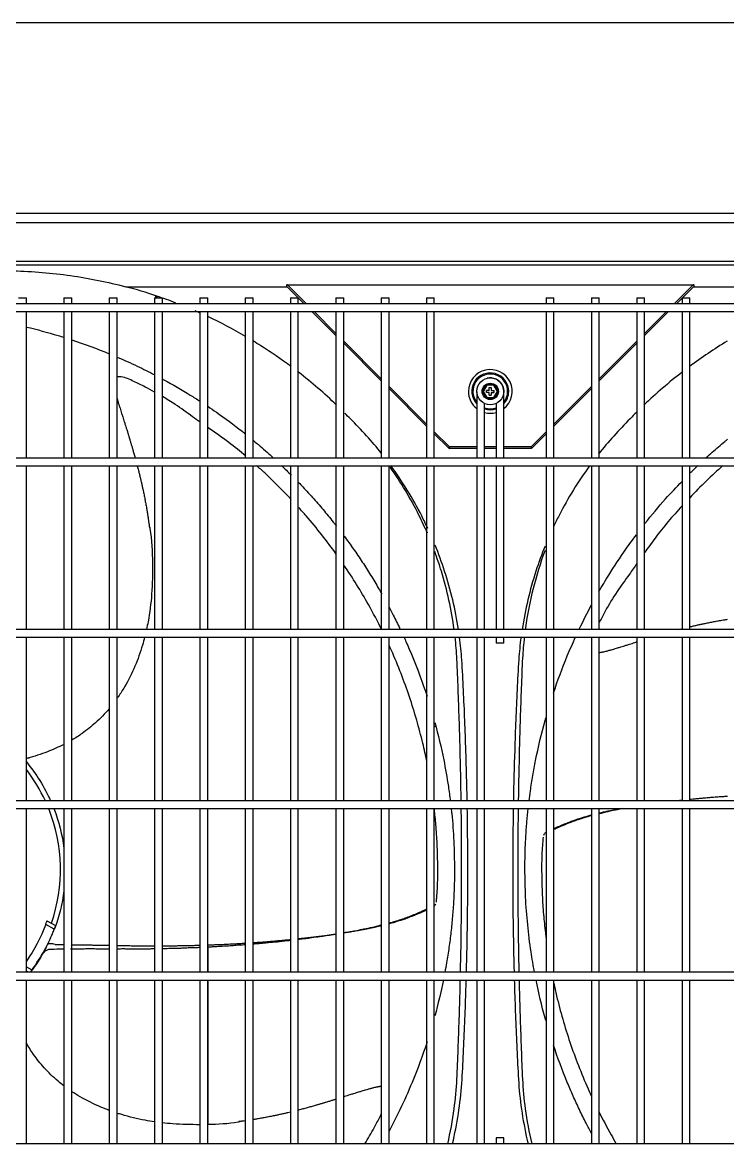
# Model space of a CAD drawing. Header units: millimetres. Extents: x 0 to 504600, y 0 to 118800.
# Drawn here: x 435953 to 436318, y 47617 to 48198 of the extents above; entities that cross this region are included whole.
import ezdxf

# ---------------------------------------------------------------- set-up
doc = ezdxf.new("R2010")
doc.units = ezdxf.units.MM
doc.header["$LTSCALE"] = 200
doc.layers.add('LG-AIRCON', color=240, linetype='Continuous')

# ---------------------------------------------------------------- blocks, each defined once
blk = doc.blocks.new('UXB+UXB')
at = {"layer": 'LG-AIRCON', "color": 0}
for p, q in [((-580.02, 760), (579.55, 760)), ((579.55, 755), (-580.02, 755)), ((-525.12, 735.21), (526.45, 735.21)), ((524.93, 733.09), (-523.59, 733.09)), ((-188.29, 721.97), (-104.59, 721.97)), ((-95.79, 713.17), (-104.79, 722.17)), ((-104.46, 722.97), (105.79, 722.97)), ((-94.66, 713.17), (-104.46, 722.97)), ((105.79, 722.97), (95.99, 713.17)), ((106.12, 722.17), (97.12, 713.17)), ((105.92, 721.97), (189.63, 721.97)), ((-243.79, 716.17), (-239.79, 716.17)), ((-239.79, 713.17), (-239.79, 716.17)), ((-220.3, 716.17), (-216.3, 716.17)), ((-220.3, 716.17), (-220.3, 713.17)), ((-216.3, 713.17), (-216.3, 716.17)), ((-196.8, 716.17), (-196.8, 713.17)), ((-196.8, 716.17), (-192.8, 716.17)), ((-192.8, 713.17), (-192.8, 716.17)), ((-173.3, 716.17), (-173.3, 713.17)), ((-173.3, 716.17), (-169.3, 716.17)), ((-169.3, 713.17), (-169.3, 716.17)), ((-149.81, 716.17), (-145.81, 716.17)), ((-149.81, 716.17), (-149.81, 713.17)), ((-145.81, 713.17), (-145.81, 716.17)), ((-126.31, 716.17), (-122.31, 716.17)), ((-126.31, 716.17), (-126.31, 713.17)), ((-122.31, 713.17), (-122.31, 716.17)), ((-102.82, 716.17), (-102.82, 713.17)), ((-102.82, 716.17), (-98.82, 716.17)), ((-98.82, 713.17), (-98.82, 716.17)), ((-79.32, 716.17), (-75.32, 716.17)), ((-79.32, 716.17), (-79.32, 713.17)), ((-75.32, 713.17), (-75.32, 716.17)), ((-55.82, 716.17), (-51.82, 716.17)), ((-55.82, 716.17), (-55.82, 713.17)), ((-51.82, 713.17), (-51.82, 716.17)), ((-32.33, 716.17), (-28.33, 716.17)), ((-32.33, 716.17), (-32.33, 713.17)), ((-28.33, 713.17), (-28.33, 716.17)), ((29.66, 716.17), (33.66, 716.17)), ((29.66, 716.17), (29.66, 713.17)), ((33.66, 713.17), (33.66, 716.17)), ((53.16, 716.17), (53.16, 713.17)), ((53.16, 716.17), (57.16, 716.17)), ((57.16, 713.17), (57.16, 716.17)), ((76.66, 716.17), (76.66, 713.17)), ((76.66, 716.17), (80.66, 716.17)), ((80.66, 713.17), (80.66, 716.17)), ((100.15, 716.17), (100.15, 713.17)), ((100.15, 716.17), (104.15, 716.17)), ((104.15, 713.17), (104.15, 716.17)), ((527.73, 713.17), (-526.82, 713.17)), ((-526.82, 709.17), (527.73, 709.17)), ((-239.79, 633.18), (-239.79, 709.17)), ((-220.3, 709.17), (-220.3, 633.18)), ((-216.3, 633.18), (-216.3, 709.17)), ((-196.8, 709.17), (-196.8, 633.18)), ((-192.8, 633.18), (-192.8, 709.17)), ((-173.3, 709.17), (-173.3, 633.18)), ((-169.3, 633.18), (-169.3, 709.17)), ((-149.81, 709.17), (-149.81, 633.18)), ((-145.81, 633.18), (-145.81, 709.17)), ((-126.31, 709.17), (-126.31, 633.18)), ((-122.31, 633.18), (-122.31, 709.17)), ((-102.82, 709.17), (-102.82, 633.18)), ((-98.82, 633.18), (-98.82, 709.17)), ((-79.32, 696.69), (-91.79, 709.17)), ((-79.32, 697.83), (-90.66, 709.17)), ((-79.32, 709.17), (-79.32, 633.18)), ((-75.32, 633.18), (-75.32, 709.17)), ((-55.82, 709.17), (-55.82, 633.18)), ((-51.82, 633.18), (-51.82, 709.17)), ((-32.33, 709.17), (-32.33, 633.18)), ((-28.33, 633.18), (-28.33, 709.17)), ((29.66, 709.17), (29.66, 633.18)), ((33.66, 633.18), (33.66, 709.17)), ((53.16, 709.17), (53.16, 633.18)), ((57.16, 633.18), (57.16, 709.17)), ((76.66, 709.17), (76.66, 633.18)), ((93.12, 709.17), (80.65, 696.7)), ((91.99, 709.17), (80.66, 697.83)), ((80.66, 633.18), (80.66, 709.17)), ((100.15, 709.17), (100.15, 633.18)), ((104.15, 633.18), (104.15, 709.17)), ((-55.82, 674.33), (-75.32, 693.83)), ((-55.82, 673.2), (-75.32, 692.7)), ((76.66, 693.83), (57.16, 674.34)), ((76.66, 692.7), (57.16, 673.21)), ((-32.33, 650.83), (-51.82, 670.33)), ((-32.33, 649.7), (-51.82, 669.2)), ((-3.58, 667.76), (-1.46, 671.44)), ((-1.17, 670.94), (-3.01, 667.76)), ((-1.46, 671.44), (-1.17, 670.94)), ((-1.46, 671.44), (2.79, 671.44)), ((2.5, 670.94), (-1.17, 670.94)), ((0.17, 669.76), (1.17, 669.76)), ((0.17, 668.26), (0.17, 669.76)), ((1.17, 669.76), (1.17, 668.26)), ((2.5, 670.94), (2.79, 671.44)), ((4.34, 667.76), (2.5, 670.94)), ((2.79, 671.44), (4.91, 667.76)), ((53.16, 670.34), (33.66, 650.84)), ((53.16, 669.21), (33.66, 649.71)), ((-6.33, 667.58), (-6.33, 653.84)), ((-3.58, 667.76), (-3.01, 667.76)), ((-1.46, 664.08), (-3.58, 667.76)), ((-3.01, 667.76), (-1.17, 664.58)), ((-1.46, 664.08), (-1.17, 664.58)), ((2.79, 664.08), (-1.46, 664.08)), ((0.17, 668.26), (-1.33, 668.26)), ((-1.33, 667.26), (-1.33, 668.26)), ((0.17, 667.26), (-1.33, 667.26)), ((-1.17, 664.58), (2.5, 664.58)), ((0.17, 665.76), (0.17, 667.26)), ((0.17, 665.76), (1.17, 665.76)), ((1.17, 668.26), (2.67, 668.26)), ((1.17, 667.26), (1.17, 665.76)), ((1.17, 667.26), (2.67, 667.26)), ((2.5, 664.58), (4.34, 667.76)), ((2.5, 664.58), (2.79, 664.08)), ((2.67, 667.26), (2.67, 668.26)), ((4.91, 667.76), (2.79, 664.08)), ((4.34, 667.76), (4.91, 667.76)), ((7.66, 653.84), (7.66, 667.63)), ((-2.33, 653.84), (-2.33, 661.44)), ((3.66, 661.44), (3.66, 653.84)), ((-6.33, 653.84), (-6.33, 651.01)), ((-2.33, 651.01), (-2.33, 653.84)), ((3.66, 655.91), (3.66, 633.18)), ((7.66, 633.18), (7.66, 655.91)), ((-20.5, 639.01), (-28.33, 646.84)), ((-6.33, 651.01), (-6.33, 651.01)), ((-6.33, 651.01), (-6.33, 647.35)), ((-6.33, 647.35), (-6.33, 644.52)), ((-6.33, 647.35), (-6.33, 647.35)), ((-2.33, 647.35), (-2.33, 651.01)), ((-2.33, 644.52), (-2.33, 647.35)), ((3.66, 651.01), (3.66, 647.35)), ((7.66, 647.35), (7.66, 651.01)), ((29.67, 646.84), (21.83, 639.01)), ((-21.07, 638.45), (-28.33, 645.7)), ((-6.33, 644.52), (-6.33, 633.18)), ((-2.33, 633.18), (-2.33, 644.52)), ((29.66, 645.71), (22.4, 638.45)), ((-21.07, 638.45), (-20.5, 639.01)), ((-6.33, 639.01), (-20.5, 639.01)), ((-20.5, 639.01), (-20.5, 638.21)), ((-6.33, 638.21), (-20.5, 638.21)), ((3.66, 639.01), (-2.33, 639.01)), ((3.66, 638.21), (-2.33, 638.21)), ((21.83, 639.01), (7.66, 639.01)), ((21.83, 638.21), (7.66, 638.21)), ((21.83, 639.01), (21.83, 638.21)), ((21.83, 639.01), (22.4, 638.45)), ((590.91, 633.18), (-591.81, 633.18)), ((-591.81, 629.18), (590.91, 629.18)), ((-239.79, 544.39), (-239.79, 629.18)), ((-220.3, 629.18), (-220.3, 544.39)), ((-216.3, 544.39), (-216.3, 629.18)), ((-196.8, 629.18), (-196.8, 544.39)), ((-192.8, 544.39), (-192.8, 629.18)), ((-173.3, 629.18), (-173.3, 544.39)), ((-169.3, 544.39), (-169.3, 629.18)), ((-149.81, 629.18), (-149.81, 544.39)), ((-145.81, 544.39), (-145.81, 629.18)), ((-126.31, 629.18), (-126.31, 544.39)), ((-122.31, 544.39), (-122.31, 629.18)), ((-102.82, 629.18), (-102.82, 544.39)), ((-98.82, 544.39), (-98.82, 629.18)), ((-79.32, 629.18), (-79.32, 544.39)), ((-75.32, 544.39), (-75.32, 629.18)), ((-55.82, 629.18), (-55.82, 544.39)), ((-51.82, 544.39), (-51.82, 629.18)), ((-32.33, 629.18), (-32.33, 544.39)), ((-28.33, 544.39), (-28.33, 629.18)), ((-6.33, 629.18), (-6.33, 544.39)), ((-2.33, 544.39), (-2.33, 629.18)), ((3.66, 629.18), (3.66, 544.4)), ((7.66, 544.4), (7.66, 629.18)), ((29.66, 629.18), (29.66, 544.39)), ((33.66, 544.39), (33.66, 629.18)), ((53.16, 629.18), (53.16, 544.39)), ((57.16, 544.39), (57.16, 629.18)), ((76.66, 629.18), (76.66, 544.39)), ((80.66, 544.39), (80.66, 629.18)), ((100.15, 629.18), (100.15, 544.39)), ((104.15, 544.39), (104.15, 629.18)), ((590.91, 544.4), (-591.81, 544.4)), ((-591.81, 540.4), (590.91, 540.4)), ((-239.79, 455.61), (-239.79, 540.39)), ((-220.3, 540.39), (-220.3, 455.61)), ((-216.3, 455.61), (-216.3, 540.39)), ((-196.8, 540.39), (-196.8, 455.61)), ((-192.8, 455.61), (-192.8, 540.39)), ((-173.3, 540.39), (-173.3, 455.61)), ((-169.3, 455.61), (-169.3, 540.39)), ((-149.81, 540.39), (-149.81, 455.61)), ((-145.81, 455.61), (-145.81, 540.39)), ((-126.31, 540.39), (-126.31, 455.61)), ((-122.31, 455.61), (-122.31, 540.39)), ((-102.82, 540.39), (-102.82, 455.61)), ((-98.82, 455.61), (-98.82, 540.39)), ((-79.32, 540.39), (-79.32, 455.61)), ((-75.32, 455.61), (-75.32, 540.39)), ((-55.82, 540.39), (-55.82, 455.61)), ((-51.82, 455.61), (-51.82, 540.39)), ((-32.33, 540.39), (-32.33, 455.61)), ((-28.33, 455.61), (-28.33, 540.39)), ((-6.33, 540.39), (-6.33, 455.61)), ((-2.33, 455.61), (-2.33, 540.39)), ((3.66, 540.4), (3.66, 537.4)), ((7.66, 537.4), (7.66, 540.4)), ((29.66, 540.39), (29.66, 455.61)), ((33.66, 455.61), (33.66, 540.39)), ((53.16, 540.39), (53.16, 455.61)), ((57.16, 455.61), (57.16, 540.39)), ((76.66, 540.39), (76.66, 455.61)), ((80.66, 455.61), (80.66, 540.39)), ((100.15, 540.39), (100.15, 455.61)), ((104.15, 455.61), (104.15, 540.39)), ((-27.84, 494.19), (-28.33, 493.78)), ((590.91, 455.61), (-591.81, 455.61)), ((-591.81, 451.61), (590.91, 451.61)), ((-239.79, 366.83), (-239.79, 451.61)), ((-220.3, 451.61), (-220.3, 366.83)), ((-216.3, 366.83), (-216.3, 451.61)), ((-196.8, 451.61), (-196.8, 366.83)), ((-192.8, 366.83), (-192.8, 451.61)), ((-173.3, 451.61), (-173.3, 366.83)), ((-169.3, 366.83), (-169.3, 451.61)), ((-149.81, 451.61), (-149.81, 366.83)), ((-145.81, 366.83), (-145.81, 451.61)), ((-126.31, 451.61), (-126.31, 366.83)), ((-122.31, 366.83), (-122.31, 451.61)), ((-102.82, 451.61), (-102.82, 366.83)), ((-98.82, 366.83), (-98.82, 451.61)), ((-79.32, 451.61), (-79.32, 366.83)), ((-75.32, 366.83), (-75.32, 451.61)), ((-55.82, 451.61), (-55.82, 366.83)), ((-51.82, 366.83), (-51.82, 451.61)), ((-32.33, 451.61), (-32.33, 366.83)), ((-28.33, 366.83), (-28.33, 451.61)), ((-6.33, 451.61), (-6.33, 366.83)), ((-2.33, 366.83), (-2.33, 451.61)), ((29.66, 451.61), (29.66, 366.83)), ((33.66, 366.83), (33.66, 451.61)), ((53.16, 451.61), (53.16, 366.83)), ((57.16, 366.83), (57.16, 451.61)), ((76.66, 451.61), (76.66, 366.83)), ((80.66, 366.83), (80.66, 451.61)), ((100.15, 451.61), (100.15, 366.83)), ((104.15, 366.83), (104.15, 451.61)), ((-225.34, 389.17), (-229.77, 391.6)), ((-229.09, 393.51), (-224.65, 391.07)), ((-145.76, 380.03), (-145.76, 366.82)), ((590.91, 366.82), (-591.81, 366.82)), ((-239.79, 369.73), (-236.88, 368.13)), ((-238.66, 366.82), (-239.79, 367.45)), ((-591.81, 362.83), (590.91, 362.83)), ((-239.79, 278.04), (-239.79, 362.83)), ((-220.3, 362.83), (-220.3, 278.04)), ((-216.3, 278.04), (-216.3, 362.83)), ((-196.8, 362.83), (-196.8, 278.04)), ((-192.8, 278.04), (-192.8, 362.83)), ((-173.3, 362.83), (-173.3, 278.04)), ((-169.3, 278.04), (-169.3, 362.83)), ((-149.81, 362.83), (-149.81, 278.04)), ((-145.81, 278.04), (-145.81, 362.83)), ((-145.76, 362.82), (-145.76, 288.05)), ((-126.31, 362.83), (-126.31, 278.04)), ((-122.31, 278.04), (-122.31, 362.83)), ((-102.82, 362.83), (-102.82, 278.04)), ((-98.82, 278.04), (-98.82, 362.83)), ((-79.32, 362.83), (-79.32, 278.04)), ((-75.32, 278.04), (-75.32, 362.83)), ((-55.82, 362.83), (-55.82, 278.04)), ((-51.82, 278.04), (-51.82, 362.83)), ((-32.33, 362.83), (-32.33, 278.04)), ((-28.33, 278.04), (-28.33, 362.83)), ((-6.33, 362.83), (-6.33, 278.04)), ((-2.33, 278.04), (-2.33, 362.83)), ((29.66, 362.83), (29.66, 278.04)), ((33.66, 278.04), (33.66, 362.83)), ((53.16, 362.83), (53.16, 278.04)), ((57.16, 278.04), (57.16, 362.83)), ((76.66, 362.83), (76.66, 278.04)), ((80.66, 278.04), (80.66, 362.83)), ((100.15, 362.83), (100.15, 278.04)), ((104.15, 278.04), (104.15, 362.83)), ((7.66, 281.04), (3.66, 281.04)), ((3.66, 281.04), (3.66, 278.04)), ((7.66, 278.04), (7.66, 281.04)), ((590.91, 278.04), (-591.81, 278.04))]:
    blk.add_line(p, q, dxfattribs=at)
for radius in [7, 4.25, 4.25]:
    blk.add_circle((0.67, 667.76), radius, dxfattribs=at)
for centre, radius, start, end in [((0.67, 667.76), 11.33, 308.14308, 180), ((0.67, 667.76), 9.56, 0, 222.98051), ((0.67, 667.76), 9, 0, 218.96435), ((0.67, 667.76), 11.33, 180, 231.86254), ((0.67, 667.76), 9, 321.04116, 0), ((0.67, 667.76), 9.56, 317.01944, 0), ((0.67, 667.76), 9, 250.54316, 289.45693), ((0.67, 667.76), 9.56, 251.73557, 288.26424), ((0.67, 667.76), 11.33, 254.66068, 285.33939), ((-20.5, 639.01), 0.8, 225, 270), ((-306.58, 420.05), 84.49, 24.88861, 37.76732), ((-306.58, 420.05), 84.49, 340.78677, 21.93297), ((-306.58, 420.05), 86.91, 323.31487, 339.18513), ((-21.44, 380.56), 11, 171.83816, 188.16183), ((-21.44, 380.56), 17.95, 261.05645, 262.72838)]:
    blk.add_arc(centre, radius, start, end, dxfattribs=at)
at = {"layer": 'LG-AIRCON', "color": 0, "extrusion": (0, 0, -1)}
for centre, radius, start, end in [((-21.83, 639.01), 0.8, 225, 270), ((306.58, 420.05), 86.99, 140.15617, 155.87266), ((306.58, 420.05), 86.99, 158.72809, 172.71037), ((306.58, 420.05), 86.99, 187.28881, 200.43568), ((306.58, 420.05), 81.91, 200.32667, 215.37284), ((306.58, 420.05), 86.99, 207.66968, 217.72834)]:
    blk.add_arc(centre, radius, start, end, dxfattribs=at)
at = {"layer": 'LG-AIRCON', "color": 0, "extrusion": (5.03151e-06, -5.39034e-06, 1)}
blk.add_arc((-239.34, 482.83, -0.02), 5, 264.84425, 286.46768, dxfattribs=at)
at = {"layer": 'LG-AIRCON', "color": 0}
for centre, major_axis in [((-103.66, 722.17), (-1.37, 0.57)), ((104.99, 722.17), (1.37, 0.57))]:
    blk.add_ellipse(centre, major_axis=major_axis, ratio=0.414214, start_param=5.497787, end_param=7.068583, dxfattribs=at)
for points, knots in [([(-306.28, 730.97), (-296.31, 730.9), (-286.34, 730.81), (-271.39, 730.61), (-266.4, 730.54), (-256.43, 730.37), (-251.45, 730.3), (-241.48, 730.06), (-236.49, 729.82), (-226.61, 729.01), (-221.71, 728.45), (-207.16, 726.37), (-197.64, 724.44), (-188.29, 721.97)], [0, 0, 0, 0, 0.25, 0.25, 0.375, 0.375, 0.5, 0.5, 0.625, 0.625, 0.75, 0.75, 1, 1, 1, 1]), ([(-239.71, 701.11), (-234.23, 699.8), (-227.73, 698.05), (-221.3, 696.07), (-220.26, 695.75)], [0, 0, 0, 0, 0.838104, 1, 1, 1, 1]), ([(-102.57, 680.6), (-107.67, 684.4), (-112.91, 688.01), (-119.6, 692.24), (-120.92, 693.06), (-122.24, 693.87)], [0, 0, 0, 0, 0.803702, 0.803702, 1, 1, 1, 1]), ([(-192.74, 685.56), (-189.23, 684.05), (-182.67, 681.09), (-176.23, 677.87), (-173.25, 676.32)], [0, 0, 0, 0, 0.53182, 1, 1, 1, 1]), ([(-173.3, 667.43), (-174.93, 668.32), (-178.48, 670.18), (-183.1, 672.5), (-187.23, 674.4), (-189.93, 675.29), (-191.86, 675.37), (-192.55, 675.22), (-192.81, 675.12)], [0, 0, 0, 0, 0.264162, 0.571071, 0.733206, 0.891725, 0.957075, 1, 1, 1, 1]), ([(-169.27, 674.21), (-169.02, 674.07), (-164.12, 671.42), (-157.57, 667.61), (-151.41, 663.72), (-149.72, 662.62)], [0, 0, 0, 0, 0.038243, 0.734735, 1, 1, 1, 1]), ([(7.66, 667.77), (7.66, 668.38), (7.52, 669.51), (6.76, 671.45), (5.33, 673.17), (3.45, 674.27), (1.62, 674.78), (0.02, 674.78), (-0.98, 674.49), (-1.34, 674.34)], [0, 0, 0, 0, 0.137285, 0.262147, 0.473488, 0.63553, 0.754235, 0.906368, 1, 1, 1, 1]), ([(-192.85, 664.41), (-192.8, 664.23), (-192.65, 663.68), (-192.41, 662.85), (-192.09, 661.78), (-191.81, 660.83), (-191.51, 659.86), (-191.2, 658.87), (-190.84, 657.72), (-190.47, 656.54), (-190.14, 655.49), (-189.81, 654.43), (-189.42, 653.21), (-189.01, 651.94), (-188.62, 650.71), (-188.22, 649.43), (-187.81, 648.13), (-187.4, 646.81), (-186.98, 645.47), (-186.56, 644.1), (-186.14, 642.73), (-185.73, 641.34), (-185.26, 639.78), (-184.8, 638.21), (-184.39, 636.8), (-183.94, 635.21), (-183.62, 634.06), (-183.4, 633.27), (-183.38, 633.19)], [0, 0, 0, 0, 0.021221, 0.066801, 0.097188, 0.142768, 0.173155, 0.203541, 0.249122, 0.294702, 0.325088, 0.355475, 0.401055, 0.446635, 0.477022, 0.522602, 0.568182, 0.598569, 0.644149, 0.689729, 0.720116, 0.765696, 0.811276, 0.856856, 0.902436, 0.932823, 0.993597, 1, 1, 1, 1]), ([(-149.77, 651.87), (-151.06, 652.77), (-155.33, 655.79), (-161.64, 660.5), (-166.99, 663.83), (-169.24, 665.14)], [0, 0, 0, 0, 0.202389, 0.669659, 1, 1, 1, 1]), ([(-145.79, 660.04), (-144.28, 659.02), (-138.22, 654.88), (-131.73, 650.05), (-126.81, 646.16), (-126.22, 645.69)], [0, 0, 0, 0, 0.224879, 0.906883, 1, 1, 1, 1]), ([(-126.06, 634.24), (-128.93, 636.67), (-135.3, 641.79), (-142.06, 646.5), (-145.73, 649.05)], [0, 0, 0, 0, 0.462065, 1, 1, 1, 1]), ([(-122.26, 642.47), (-119.8, 640.44), (-116.32, 637.46), (-112.94, 634.37), (-111.91, 633.42)], [0, 0, 0, 0, 0.695118, 1, 1, 1, 1]), ([(112.64, 633.44), (113.67, 634.38), (116.82, 637.21), (120.5, 640.38), (123.15, 642.58), (123.63, 642.98)], [0, 0, 0, 0, 0.288093, 0.872679, 1, 1, 1, 1]), ([(-182.3, 629.18), (-182.29, 629.14), (-182.09, 628.37), (-181.8, 627.23), (-181.37, 625.55), (-181, 624.03), (-180.59, 622.31), (-180.18, 620.58), (-179.79, 618.85), (-179.41, 617.12), (-179.01, 615.2), (-178.65, 613.46), (-178.28, 611.53), (-177.98, 609.98), (-177.63, 608.03), (-177.33, 606.27), (-177.01, 604.3), (-176.73, 602.5), (-176.46, 600.69), (-176.21, 598.86), (-176.05, 597.65), (-175.98, 597.05)], [0, 0, 0, 0, 0.003613, 0.076073, 0.112302, 0.166647, 0.220991, 0.275335, 0.32968, 0.384024, 0.438368, 0.510827, 0.547057, 0.619516, 0.655746, 0.728205, 0.782549, 0.836893, 0.891238, 0.945582, 1, 1, 1, 1]), ([(-102.46, 611.76), (-106.87, 616.44), (-112.8, 622.34), (-119.03, 628.06), (-120.43, 629.32)], [0, 0, 0, 0, 0.777017, 1, 1, 1, 1]), ([(-31.94, 594.26), (-33.31, 597.42), (-34.77, 600.54), (-40.65, 612.3), (-45.63, 620.6), (-51.26, 628.52)], [0, 0, 0, 0, 0.260427, 0.260427, 1, 1, 1, 1]), ([(-31.66, 596.72), (-32.69, 598.92), (-33.76, 601.11), (-39.51, 612.35), (-44.92, 621.14), (-50.93, 629.37)], [0, 0, 0, 0, 0.192969, 0.192969, 1, 1, 1, 1]), ([(52.13, 629.2), (46.23, 621.1), (40.96, 612.54), (35.33, 601.58), (34.37, 599.62), (33.44, 597.66)], [0, 0, 0, 0, 0.823029, 0.823029, 1, 1, 1, 1]), ([(-98.67, 620.55), (-97.94, 619.8), (-95.28, 617.02), (-90.8, 612.11), (-85.32, 605.77), (-81.47, 601.05), (-79.44, 598.46), (-79.12, 598.05)], [0, 0, 0, 0, 0.10453, 0.387673, 0.668723, 0.947676, 1, 1, 1, 1]), ([(80.48, 598.83), (80.6, 598.98), (84.15, 603.5), (90.5, 611.12), (97.17, 618.17), (100.05, 621.15)], [0, 0, 0, 0, 0.019072, 0.581193, 1, 1, 1, 1]), ([(-79.17, 583.48), (-83.99, 590.21), (-90.36, 598.3), (-97.29, 606.13), (-98.58, 607.56)], [0, 0, 0, 0, 0.816114, 1, 1, 1, 1]), ([(100.08, 608.43), (95.2, 603.12), (88.48, 595.25), (82.41, 586.75), (80.63, 584.21)], [0, 0, 0, 0, 0.70386, 1, 1, 1, 1]), ([(-175.91, 597.57), (-175.85, 597.27), (-174.67, 591.14), (-174.31, 579.44), (-174.5, 563.31), (-176, 551.8), (-177.23, 545.72), (-177.53, 544.37)], [0, 0, 0, 0, 0.017033, 0.353101, 0.655124, 0.923021, 1, 1, 1, 1]), ([(56.9, 563.92), (58.58, 566.83), (63.07, 574.36), (69.58, 584.22), (74.55, 591.06), (76.38, 593.5)], [0, 0, 0, 0, 0.284794, 0.741705, 1, 1, 1, 1]), ([(-75.04, 592.71), (-73.42, 590.52), (-70.23, 586.12), (-65.66, 579.41), (-61.31, 572.61), (-57.99, 567.1), (-56.12, 563.85), (-55.59, 562.91)], [0, 0, 0, 0, 0.229373, 0.457693, 0.68426, 0.909075, 1, 1, 1, 1]), ([(-15.83, 544.43), (-17.41, 554.69), (-19.82, 564.82), (-24.46, 579.17), (-26.1, 583.67), (-27.91, 588.12)], [0, 0, 0, 0, 0.681342, 0.681342, 1, 1, 1, 1]), ([(29.05, 587.62), (27.33, 583.36), (25.76, 579.05), (21.16, 564.86), (18.76, 554.78), (17.18, 544.46)], [0, 0, 0, 0, 0.306385, 0.306385, 1, 1, 1, 1]), ([(-18.05, 544.41), (-19.43, 554.6), (-21.63, 564.65), (-25.73, 578), (-26.89, 581.44), (-28.15, 584.84)], [0, 0, 0, 0, 0.742253, 0.742253, 1, 1, 1, 1]), ([(29.05, 585.29), (24.21, 572.37), (20.83, 559), (18.87, 544.95), (18.83, 544.69), (18.8, 544.43)], [0, 0, 0, 0, 0.981495, 0.981495, 1, 1, 1, 1]), ([(-55.49, 544.07), (-57.7, 548.53), (-63.68, 559.88), (-70.6, 571.06), (-75.16, 577.76)], [0, 0, 0, 0, 0.392123, 1, 1, 1, 1]), ([(76.68, 578.53), (75.39, 576.69), (72, 571.86), (66.08, 563.93), (61.1, 555.6), (58.24, 550.14), (57.22, 548.16), (57.16, 548.03)], [0, 0, 0, 0, 0.188637, 0.492926, 0.817568, 0.9884, 1, 1, 1, 1]), ([(-51.81, 556.05), (-51.06, 554.65), (-49.12, 550.94), (-47.22, 547.09), (-46.05, 544.64), (-46, 544.55)], [0, 0, 0, 0, 0.36828, 0.975008, 1, 1, 1, 1]), ([(46.74, 544.54), (46.79, 544.64), (48.82, 548.88), (50.94, 553.07), (53.12, 557.11)], [0, 0, 0, 0, 0.023633, 1, 1, 1, 1]), ([(104.12, 545.82), (104.44, 545.89), (105.33, 546.11), (106.8, 546.45), (108.53, 546.84), (110.26, 547.22), (112.18, 547.63), (113.91, 547.98), (115.85, 548.36), (117.4, 548.65), (119.35, 549), (121.1, 549.3), (122.67, 549.56), (123.46, 549.68), (123.65, 549.71)], [0, 0, 0, 0, 0.04892, 0.138223, 0.227526, 0.316829, 0.406131, 0.525202, 0.584737, 0.703807, 0.763342, 0.882413, 0.971716, 1, 1, 1, 1]), ([(-178.49, 540.37), (-178.84, 539), (-180.24, 533.95), (-183.34, 525.24), (-187.74, 516.37), (-191.09, 511.1), (-192.35, 509.27), (-192.46, 509.12)], [0, 0, 0, 0, 0.124316, 0.45964, 0.807719, 0.983963, 1, 1, 1, 1]), ([(-32.21, 476.07), (-32.85, 479.2), (-35.32, 490.33), (-40.81, 509.52), (-47.36, 526.42), (-51.32, 535.24), (-51.7, 536.07)], [0, 0, 0, 0, 0.157183, 0.558604, 0.95857, 1, 1, 1, 1]), ([(-44.12, 540.53), (-43.71, 539.62), (-42.24, 536.37), (-37.89, 526.27), (-34.42, 516.87), (-32.11, 509.79)], [0, 0, 0, 0, 0.090907, 0.323924, 1, 1, 1, 1]), ([(-14.43, 455.62), (-14.56, 464.56), (-14.74, 473.49), (-15.24, 492.79), (-15.57, 503.15), (-16.16, 518.68), (-16.33, 523.86), (-16.81, 532.84), (-17.13, 536.64), (-17.56, 540.43)], [0, 0, 0, 0, 0.315659, 0.315659, 0.681641, 0.681641, 0.864632, 0.864632, 1, 1, 1, 1]), ([(-11.32, 455.62), (-11.48, 464.31), (-11.7, 473), (-12.3, 492.13), (-12.72, 502.56), (-13.48, 518.2), (-13.7, 523.42), (-14.34, 532.57), (-14.74, 536.51), (-15.26, 540.44)], [0, 0, 0, 0, 0.307076, 0.307076, 0.675824, 0.675824, 0.860198, 0.860198, 1, 1, 1, 1]), ([(7.66, 537.4), (7.66, 537.4), (7.64, 537.4), (7.56, 537.4), (7.47, 537.4), (7.23, 537.4), (7.07, 537.4), (6.72, 537.4), (6.52, 537.4), (6.09, 537.4), (5.87, 537.4), (5.42, 537.4), (5.19, 537.4), (4.77, 537.4), (4.57, 537.4), (4.22, 537.4), (4.07, 537.4), (3.84, 537.4), (3.75, 537.4), (3.68, 537.4), (3.66, 537.4), (3.66, 537.4)], [0, 0, 0, 0, 0.072796, 0.072796, 0.180355, 0.180355, 0.287914, 0.287914, 0.395473, 0.395473, 0.503031, 0.503031, 0.61059, 0.61059, 0.718149, 0.718149, 0.825708, 0.825708, 0.933267, 0.933267, 1, 1, 1, 1]), ([(16.6, 540.42), (16.09, 536.58), (15.69, 532.7), (15.04, 523.62), (14.83, 518.39), (14.06, 502.72), (13.65, 492.27), (13.03, 473.08), (12.81, 464.35), (12.65, 455.62)], [0, 0, 0, 0, 0.136943, 0.136943, 0.321752, 0.321752, 0.691369, 0.691369, 1, 1, 1, 1]), ([(18.3, 540.4), (17.89, 536.83), (17.59, 533.24), (17.09, 524.45), (16.93, 519.25), (16.33, 503.62), (15.99, 493.2), (15.49, 473.73), (15.31, 464.67), (15.17, 455.62)], [0, 0, 0, 0, 0.126998, 0.126998, 0.311253, 0.311253, 0.679764, 0.679764, 1, 1, 1, 1]), ([(33.4, 511.44), (35.57, 517.96), (39.22, 527.74), (43.38, 537.29), (44.87, 540.53)], [0, 0, 0, 0, 0.658433, 1, 1, 1, 1]), ([(57.09, 532.46), (57.1, 532.46), (57.31, 532.49), (57.67, 532.55), (58.31, 532.66), (58.91, 532.78), (59.67, 532.94), (60.46, 533.13), (61.27, 533.33), (62, 533.52), (62.74, 533.72), (63.62, 533.96), (64.53, 534.23), (65.59, 534.54), (66.54, 534.83), (67.52, 535.12), (68.51, 535.43), (69.66, 535.79), (70.83, 536.16), (71.88, 536.49), (72.94, 536.83), (74.17, 537.22), (75.43, 537.62), (76.25, 537.88), (76.6, 537.99), (76.65, 538)], [0, 0, 0, 0, 0.004044, 0.044465, 0.084886, 0.125307, 0.165729, 0.22636, 0.266782, 0.307203, 0.347624, 0.388045, 0.448677, 0.489098, 0.54973, 0.590151, 0.630573, 0.691204, 0.751836, 0.792257, 0.832679, 0.89331, 0.953942, 0.994364, 1, 1, 1, 1]), ([(-196.79, 503.47), (-196.84, 503.4), (-199.05, 500.79), (-203.48, 496.2), (-210.08, 490.94), (-214.37, 488.19), (-216.21, 487.11)], [0, 0, 0, 0, 0.009856, 0.405385, 0.751633, 1, 1, 1, 1]), ([(-28.05, 496.22), (-26.3, 489.82), (-23.71, 478.82), (-21.33, 465.22), (-20.36, 458.12), (-20.06, 455.64)], [0, 0, 0, 0, 0.48072, 0.818915, 1, 1, 1, 1]), ([(20.8, 455.64), (21.01, 457.37), (21.59, 461.74), (22.68, 468.71), (24.93, 480.93), (27.29, 490.87), (29.33, 498.16), (29.45, 498.59)], [0, 0, 0, 0, 0.119341, 0.301439, 0.482327, 0.969974, 1, 1, 1, 1]), ([(-220.27, 484.9), (-223.06, 483.48), (-229.24, 480.77), (-235.65, 478.63), (-239.16, 477.67)], [0, 0, 0, 0, 0.466455, 1, 1, 1, 1]), ([(100.13, 455.93), (99.68, 455.88), (98.91, 455.8), (97.95, 455.69), (97.44, 455.64), (97.23, 455.61)], [0, 0, 0, 0, 0.46864, 0.785024, 1, 1, 1, 1]), ([(123.65, 457.95), (123.61, 457.95), (122.91, 457.9), (121.72, 457.82), (120.08, 457.7), (118.61, 457.6), (117.16, 457.48), (115.57, 457.36), (114, 457.23), (112.42, 457.1), (110.85, 456.96), (109.44, 456.84), (107.87, 456.7), (106.45, 456.56), (105.1, 456.43), (104.38, 456.36), (104.14, 456.34)], [0, 0, 0, 0, 0.007103, 0.105116, 0.178625, 0.252135, 0.325644, 0.399153, 0.497166, 0.570676, 0.644185, 0.742198, 0.791204, 0.889217, 0.962726, 1, 1, 1, 1]), ([(-27.29, 403.22), (-26.99, 406.25), (-26.57, 412.17), (-26.51, 422.19), (-26.75, 432.52), (-27.42, 442.66), (-28, 448.66), (-28.31, 451.34)], [0, 0, 0, 0, 0.183902, 0.361313, 0.620544, 0.830062, 1, 1, 1, 1]), ([(-19.59, 451.63), (-19.49, 450.76), (-18.9, 445.14), (-18.08, 434.69), (-17.95, 425.08), (-17.88, 420.25)], [0, 0, 0, 0, 0.083377, 0.539095, 1, 1, 1, 1]), ([(18.62, 420.25), (18.64, 423), (18.69, 428.48), (19.05, 436.67), (19.6, 444.38), (20.08, 449.36), (20.33, 451.63)], [0, 0, 0, 0, 0.262384, 0.523093, 0.782124, 1, 1, 1, 1]), ([(53.15, 448.24), (52.96, 448.19), (52.51, 448.07), (51.68, 447.85), (50.68, 447.57), (49.69, 447.28), (48.73, 447), (47.75, 446.69), (46.79, 446.39), (45.96, 446.11), (45.14, 445.83), (44.2, 445.51), (43.29, 445.18), (42.5, 444.89), (41.72, 444.59), (40.95, 444.29), (40.09, 443.95), (39.35, 443.65), (38.62, 443.35), (38.02, 443.1), (37.41, 442.84), (36.73, 442.55), (36.07, 442.27), (35.41, 441.99), (34.9, 441.76), (34.34, 441.52), (33.95, 441.35), (33.68, 441.24), (33.59, 441.19)], [0, 0, 0, 0, 0.025302, 0.058842, 0.109154, 0.159465, 0.193006, 0.243317, 0.293628, 0.327169, 0.36071, 0.411021, 0.461332, 0.494873, 0.528414, 0.578725, 0.612266, 0.662577, 0.696118, 0.729658, 0.763199, 0.79674, 0.847051, 0.880592, 0.914133, 0.947674, 0.981214, 1, 1, 1, 1]), ([(68.86, 451.61), (68.78, 451.59), (68.42, 451.53), (67.5, 451.36), (66.4, 451.16), (65.03, 450.9), (63.94, 450.68), (62.59, 450.41), (61.51, 450.19), (60.31, 449.93), (59.25, 449.7), (58.16, 449.46), (57.46, 449.3), (57.16, 449.23)], [0, 0, 0, 0, 0.019315, 0.08873, 0.227561, 0.296976, 0.435806, 0.505221, 0.644052, 0.713467, 0.81759, 0.921713, 1, 1, 1, 1]), ([(69.35, 451.61), (69.34, 451.61), (68.35, 451.43), (65.89, 450.9), (63.56, 450.46), (60.05, 449.69), (58.48, 449.2), (57.2, 448.89), (57.16, 448.88)], [0, 0, 0, 0, 0.002202, 0.228493, 0.627967, 0.70862, 0.991569, 1, 1, 1, 1]), ([(53.15, 447.96), (52.78, 447.87), (51.79, 447.61), (50.55, 447.24), (49.6, 446.96), (48.69, 446.69), (47.46, 446.28), (45.66, 445.68), (42.25, 444.47), (38.51, 442.95), (35.23, 441.52), (34.03, 440.94), (33.63, 440.74)], [0, 0, 0, 0, 0.053839, 0.149249, 0.203333, 0.226493, 0.301247, 0.373104, 0.496736, 0.801431, 0.930492, 1, 1, 1, 1]), ([(28.04, 436.89), (27.74, 433.85), (27.31, 427.93), (27.26, 417.92), (27.49, 407.58), (28.19, 396.94), (28.95, 389.45), (29.46, 385.26), (29.59, 384.27)], [0, 0, 0, 0, 0.167977, 0.330025, 0.566807, 0.758181, 0.942521, 1, 1, 1, 1]), ([(29.62, 439.3), (29.52, 439.24), (29.14, 439), (28.73, 438.54), (28.39, 438.03), (28.25, 437.75)], [0, 0, 0, 0, 0.14858, 0.57746, 1, 1, 1, 1]), ([(-17.88, 420.25), (-17.9, 417.5), (-17.94, 412.02), (-18.31, 403.83), (-18.88, 395.71), (-19.68, 387.66), (-20.7, 379.69), (-21.79, 372.74), (-22.55, 368.46), (-22.87, 366.8)], [0, 0, 0, 0, 0.153416, 0.305853, 0.457308, 0.607781, 0.75727, 0.905773, 1, 1, 1, 1]), ([(23.61, 366.79), (22.94, 370.33), (21.56, 378.53), (19.94, 391.53), (18.83, 405.82), (18.69, 415.42), (18.62, 420.25)], [0, 0, 0, 0, 0.200697, 0.464092, 0.73053, 1, 1, 1, 1]), ([(-28.3, 401.24), (-28.18, 401.35), (-27.91, 401.68), (-27.65, 402.08), (-27.51, 402.36)], [0, 0, 0, 0, 0.363149, 1, 1, 1, 1]), ([(-51.81, 392.3), (-51.65, 392.34), (-50.87, 392.55), (-49.81, 392.86), (-48.85, 393.14), (-47.95, 393.42), (-46.72, 393.83), (-44.91, 394.42), (-41.51, 395.63), (-37.77, 397.16), (-34.26, 398.68), (-32.88, 399.37), (-32.31, 399.65)], [0, 0, 0, 0, 0.024177, 0.119177, 0.173029, 0.19609, 0.270523, 0.342071, 0.465172, 0.768559, 0.897066, 1, 1, 1, 1]), ([(-51.79, 392.03), (-51.55, 392.09), (-50.93, 392.26), (-49.94, 392.54), (-48.95, 392.82), (-47.99, 393.11), (-47.01, 393.41), (-46.05, 393.72), (-45.22, 393.99), (-44.39, 394.27), (-43.46, 394.6), (-42.55, 394.93), (-41.76, 395.22), (-40.98, 395.52), (-40.21, 395.81), (-39.35, 396.16), (-38.6, 396.46), (-37.88, 396.76), (-37.27, 397.01), (-36.67, 397.26), (-35.99, 397.55), (-35.32, 397.84), (-34.67, 398.12), (-34.15, 398.34), (-33.6, 398.58), (-33.14, 398.78), (-32.65, 399), (-32.39, 399.11), (-32.28, 399.16)], [0, 0, 0, 0, 0.03153, 0.081147, 0.130764, 0.163842, 0.21346, 0.263077, 0.296155, 0.329233, 0.37885, 0.428467, 0.461545, 0.494623, 0.54424, 0.577319, 0.626936, 0.660014, 0.693092, 0.72617, 0.759248, 0.808865, 0.841943, 0.875021, 0.908099, 0.941178, 0.974256, 1, 1, 1, 1]), ([(-229.77, 391.6), (-229.69, 391.82), (-229.62, 392.03), (-229.47, 392.44), (-229.4, 392.63), (-229.28, 392.97), (-229.23, 393.12), (-229.15, 393.34), (-229.12, 393.42), (-229.1, 393.49), (-229.09, 393.51), (-229.09, 393.51)], [0, 0, 0, 0, 0.21816, 0.21816, 0.436362, 0.436362, 0.653817, 0.653817, 0.868707, 0.868707, 1, 1, 1, 1]), ([(-224.65, 391.07), (-224.65, 391.07), (-224.66, 391.03), (-224.71, 390.89), (-224.74, 390.79), (-224.84, 390.53), (-224.9, 390.37), (-225.03, 390.01), (-225.1, 389.81), (-225.23, 389.46), (-225.29, 389.32), (-225.34, 389.17)], [0, 0, 0, 0, 0.211758, 0.211758, 0.423432, 0.423432, 0.636431, 0.636431, 0.852021, 0.852021, 1, 1, 1, 1]), ([(-75.31, 387.33), (-74.95, 387.41), (-73.7, 387.68), (-71.97, 387.95), (-70.02, 388.24), (-68.03, 388.59), (-65.14, 389.21), (-62.81, 389.65), (-59.31, 390.41), (-57.55, 390.96), (-56.07, 391.31), (-55.83, 391.36)], [0, 0, 0, 0, 0.053106, 0.183061, 0.25229, 0.323469, 0.470338, 0.72961, 0.781957, 0.965599, 1, 1, 1, 1]), ([(-75.31, 387.3), (-74.98, 387.35), (-74.22, 387.47), (-73.03, 387.66), (-71.74, 387.87), (-70.44, 388.09), (-69.15, 388.32), (-68.02, 388.52), (-66.76, 388.74), (-65.66, 388.95), (-64.29, 389.21), (-63.2, 389.42), (-61.84, 389.69), (-60.77, 389.92), (-59.57, 390.17), (-58.5, 390.4), (-57.31, 390.67), (-56.42, 390.88), (-55.93, 390.99), (-55.83, 391.02)], [0, 0, 0, 0, 0.048356, 0.112135, 0.175914, 0.239693, 0.303472, 0.367251, 0.409771, 0.49481, 0.537329, 0.622368, 0.664887, 0.749926, 0.792445, 0.856225, 0.920004, 0.983783, 1, 1, 1, 1]), ([(-228.77, 381.2), (-228.68, 381.4), (-228.58, 381.61), (-228.04, 382.77), (-227.6, 383.74), (-226.79, 385.58), (-226.41, 386.44), (-225.7, 388.1), (-225.36, 388.89), (-225.07, 389.68)], [0, 0, 0, 0, 0.07319, 0.07319, 0.416738, 0.416738, 0.719921, 0.719921, 1, 1, 1, 1]), ([(-98.8, 384.24), (-98.54, 384.27), (-97.98, 384.33), (-96.8, 384.46), (-95.43, 384.61), (-93.91, 384.78), (-92.4, 384.96), (-91.04, 385.12), (-89.52, 385.31), (-88.16, 385.48), (-86.63, 385.68), (-85.27, 385.86), (-83.92, 386.04), (-82.44, 386.24), (-81.12, 386.43), (-80.04, 386.58), (-79.54, 386.65), (-79.34, 386.68)], [0, 0, 0, 0, 0.039359, 0.085754, 0.178543, 0.248135, 0.317727, 0.410516, 0.456911, 0.5497, 0.619292, 0.688884, 0.758476, 0.828068, 0.920857, 0.967252, 1, 1, 1, 1]), ([(-98.78, 383.94), (-98.13, 384.04), (-96.68, 384.23), (-94.83, 384.41), (-91.88, 384.76), (-89.64, 385.21), (-87.01, 385.48), (-84.52, 385.8), (-82, 386.24), (-80.22, 386.53), (-79.34, 386.66)], [0, 0, 0, 0, 0.113321, 0.262749, 0.319434, 0.510079, 0.587964, 0.672012, 0.853439, 1, 1, 1, 1]), ([(-230.99, 376.83), (-230.74, 377.19), (-230.13, 377.9), (-228.79, 378.58), (-227.71, 378.93), (-227.15, 378.85), (-227.14, 378.84)], [0, 0, 0, 0, 0.282775, 0.623842, 0.989494, 1, 1, 1, 1]), ([(-224.84, 381.19), (-225.74, 381.48), (-226.6, 381.63), (-227.99, 381.64), (-228.51, 381.48), (-228.77, 381.2)], [0, 0, 0, 0, 0.5, 0.5, 1, 1, 1, 1]), ([(-228.37, 378.79), (-226.41, 378.86), (-223.73, 378.93), (-221.03, 378.97), (-220.3, 378.98)], [0, 0, 0, 0, 0.728232, 1, 1, 1, 1]), ([(-224.7, 381.17), (-224.54, 381.17), (-224.13, 381.17), (-223.28, 381.17), (-222.36, 381.18), (-221.42, 381.17), (-220.77, 381.17), (-220.4, 381.17), (-220.3, 381.17)], [0, 0, 0, 0, 0.114118, 0.296477, 0.570016, 0.752375, 0.934735, 1, 1, 1, 1]), ([(-216.97, 379.01), (-216.8, 379.01), (-216.38, 379.01), (-215.38, 379.01), (-214.15, 379), (-212.84, 379.02), (-211.75, 378.99), (-210.74, 379), (-209.12, 379.07), (-207.28, 379.24), (-204.47, 379.08), (-200.71, 378.93), (-198.32, 379.01), (-196.79, 379)], [0, 0, 0, 0, 0.023979, 0.057821, 0.139707, 0.202549, 0.263082, 0.301331, 0.341759, 0.491813, 0.616194, 0.749702, 1, 1, 1, 1]), ([(-216.3, 381.14), (-216.06, 381.13), (-215.52, 381.13), (-214.65, 381.12), (-213.65, 381.1), (-212.64, 381.09), (-211.49, 381.07), (-210.47, 381.05), (-209.3, 381.03), (-208.13, 381.01), (-206.93, 380.99), (-205.88, 380.97), (-204.8, 380.94), (-203.57, 380.92), (-202.3, 380.9), (-201.04, 380.87), (-199.78, 380.85), (-198.53, 380.82), (-197.54, 380.8), (-197.01, 380.79), (-196.8, 380.79)], [0, 0, 0, 0, 0.040122, 0.086532, 0.132942, 0.202558, 0.248968, 0.318584, 0.364994, 0.43461, 0.504225, 0.550636, 0.597046, 0.666662, 0.736277, 0.782688, 0.852303, 0.921919, 0.968329, 1, 1, 1, 1]), ([(-192.8, 380.72), (-192.62, 380.72), (-191.98, 380.7), (-191.01, 380.69), (-189.58, 380.67), (-188.29, 380.65), (-186.81, 380.63), (-185.48, 380.61), (-184.16, 380.6), (-182.68, 380.59), (-181.38, 380.57), (-179.93, 380.56), (-178.63, 380.55), (-177.17, 380.55), (-175.71, 380.54), (-174.42, 380.54), (-173.62, 380.54), (-173.31, 380.54)], [0, 0, 0, 0, 0.027433, 0.102463, 0.152482, 0.252522, 0.302541, 0.377571, 0.4526, 0.50262, 0.602659, 0.652679, 0.727708, 0.802738, 0.877767, 0.952797, 1, 1, 1, 1]), ([(-192.46, 378.98), (-191.44, 379.02), (-189.84, 379.14), (-187.2, 379.01), (-183.93, 378.94), (-180.75, 379.09), (-178.34, 379.06), (-176.72, 379.04), (-175.89, 379.04), (-174.75, 379.11), (-173.84, 379.16), (-173.31, 379.18)], [0, 0, 0, 0, 0.153476, 0.264532, 0.383214, 0.619071, 0.799507, 0.831601, 0.860485, 0.918311, 1, 1, 1, 1]), ([(-169.3, 380.55), (-168.94, 380.55), (-168.24, 380.55), (-166.88, 380.56), (-165.55, 380.57), (-163.91, 380.59), (-162.6, 380.6), (-160.95, 380.63), (-159.64, 380.65), (-158, 380.67), (-156.67, 380.7), (-155, 380.74), (-153.65, 380.77), (-151.96, 380.81), (-150.76, 380.84), (-149.91, 380.86), (-149.73, 380.87)], [0, 0, 0, 0, 0.054128, 0.105118, 0.207098, 0.258088, 0.360068, 0.411058, 0.513038, 0.564028, 0.666008, 0.716998, 0.818978, 0.869968, 0.971948, 1, 1, 1, 1]), ([(-169.29, 379.17), (-169.06, 379.17), (-167.53, 379.18), (-165.01, 379.31), (-162.72, 379.4), (-160.91, 379.4), (-159.68, 379.4), (-158.48, 379.45), (-156.8, 379.59), (-154.87, 379.64), (-152.66, 379.66), (-151.08, 379.72), (-150.13, 379.78), (-149.74, 379.8)], [0, 0, 0, 0, 0.032499, 0.217887, 0.394885, 0.465501, 0.52211, 0.573462, 0.630237, 0.769056, 0.849466, 0.935544, 1, 1, 1, 1]), ([(-145.83, 380.99), (-145.34, 381.01), (-144.2, 381.05), (-142.72, 381.11), (-141.09, 381.17), (-139.61, 381.23), (-137.94, 381.31), (-136.43, 381.38), (-134.93, 381.45), (-133.28, 381.53), (-131.81, 381.61), (-130.19, 381.7), (-128.74, 381.78), (-127.34, 381.87), (-126.59, 381.91), (-126.31, 381.93)], [0, 0, 0, 0, 0.075374, 0.176188, 0.226595, 0.327409, 0.403019, 0.47863, 0.55424, 0.629851, 0.730665, 0.781072, 0.881886, 0.957497, 1, 1, 1, 1]), ([(-145.79, 380.04), (-145.52, 380.05), (-144.88, 380.07), (-143.87, 380.09), (-142.29, 380.12), (-140.23, 380.35), (-138.01, 380.44), (-135.86, 380.52), (-133.54, 380.67), (-131.09, 380.92), (-128.96, 381.08), (-127.31, 381.14), (-126.59, 381.18), (-126.32, 381.19)], [0, 0, 0, 0, 0.047503, 0.110853, 0.162385, 0.26559, 0.398055, 0.474574, 0.557765, 0.734792, 0.898208, 0.962554, 1, 1, 1, 1]), ([(-122.32, 382.19), (-121.82, 382.23), (-120.82, 382.3), (-119.33, 382.4), (-117.87, 382.51), (-116.42, 382.62), (-114.83, 382.75), (-113.25, 382.87), (-111.68, 383.01), (-110.11, 383.14), (-108.69, 383.27), (-107.12, 383.41), (-105.71, 383.54), (-104.16, 383.69), (-103.24, 383.78), (-102.81, 383.83)], [0, 0, 0, 0, 0.075163, 0.148659, 0.222156, 0.295652, 0.369148, 0.467143, 0.54064, 0.614136, 0.712131, 0.761129, 0.859124, 0.93262, 1, 1, 1, 1]), ([(-122.32, 381.57), (-121.79, 381.61), (-120.7, 381.68), (-118.98, 381.79), (-116.68, 382.01), (-114.29, 382.31), (-112.17, 382.5), (-110.36, 382.62), (-108.65, 382.78), (-106.48, 383.14), (-104.31, 383.3), (-103.03, 383.42), (-102.8, 383.44)], [0, 0, 0, 0, 0.073989, 0.153729, 0.239276, 0.420725, 0.584233, 0.647352, 0.701423, 0.819298, 0.967653, 1, 1, 1, 1]), ([(-236.88, 368.13), (-237.02, 367.95), (-237.16, 367.76), (-237.42, 367.42), (-237.54, 367.26), (-237.74, 367), (-237.82, 366.9), (-237.89, 366.81)], [0, 0, 0, 0, 0.355398, 0.355398, 0.710856, 0.710856, 1, 1, 1, 1]), ([(-21.41, 277.98), (-19.99, 283.97), (-18.87, 290.02), (-17.36, 301.2), (-16.88, 306.33), (-16.33, 316.65), (-16.16, 321.83), (-15.57, 337.36), (-15.24, 347.72), (-14.93, 359.66), (-14.89, 361.24), (-14.86, 362.82)], [0, 0, 0, 0, 0.21737, 0.21737, 0.399155, 0.399155, 0.58094, 0.58094, 0.94451, 0.94451, 1, 1, 1, 1]), ([(-18.93, 277.9), (-17.69, 283.09), (-16.65, 288.34), (-15.04, 298.82), (-14.45, 304.05), (-13.7, 314.49), (-13.49, 319.72), (-12.73, 335.39), (-12.31, 345.84), (-11.91, 358.47), (-11.84, 360.65), (-11.78, 362.82)], [0, 0, 0, 0, 0.189158, 0.189158, 0.372762, 0.372762, 0.556366, 0.556366, 0.923574, 0.923574, 1, 1, 1, 1]), ([(13.12, 362.82), (13.18, 360.68), (13.24, 358.55), (13.64, 345.97), (14.06, 335.54), (14.82, 319.9), (15.03, 314.69), (15.77, 304.28), (16.34, 299.09), (17.95, 288.55), (19, 283.22), (20.26, 277.96)], [0, 0, 0, 0, 0.075143, 0.075143, 0.442368, 0.442368, 0.625981, 0.625981, 0.809594, 0.809594, 1, 1, 1, 1]), ([(15.6, 362.81), (15.64, 361.24), (15.68, 359.66), (15.98, 347.72), (16.31, 337.36), (16.91, 321.84), (17.07, 316.66), (17.62, 306.33), (18.1, 301.2), (19.62, 290.02), (20.73, 283.98), (22.15, 277.99)], [0, 0, 0, 0, 0.055363, 0.055363, 0.419, 0.419, 0.600818, 0.600818, 0.782636, 0.782636, 1, 1, 1, 1]), ([(29.45, 341.94), (29.34, 342.3), (27.41, 349.2), (25.74, 356.17), (24.39, 362.81)], [0, 0, 0, 0, 0.052887, 1, 1, 1, 1]), ([(33.54, 361.21), (34.01, 359.02), (36.33, 348.82), (41.56, 330.59), (48.26, 313.29), (52.43, 304.07), (52.99, 302.85)], [0, 0, 0, 0, 0.112914, 0.525694, 0.936978, 1, 1, 1, 1]), ([(-220.35, 308), (-221.37, 308.78), (-224.97, 311.68), (-230.43, 316.95), (-235.85, 323.75), (-238.72, 328.27), (-239.9, 330.34)], [0, 0, 0, 0, 0.130207, 0.467681, 0.763107, 1, 1, 1, 1]), ([(-32.1, 330.74), (-34.42, 323.65), (-38.79, 311.81), (-45.63, 296.48), (-49.84, 288.14), (-51.82, 284.44)], [0, 0, 0, 0, 0.443757, 0.750386, 1, 1, 1, 1]), ([(53.13, 283.38), (52.18, 285.13), (50.05, 289.2), (46.86, 295.63), (43.61, 302.67), (38.87, 313.7), (35.57, 322.53), (33.41, 329.04)], [0, 0, 0, 0, 0.11975, 0.276771, 0.432533, 0.587035, 1, 1, 1, 1]), ([(-196.85, 295.26), (-198.3, 295.8), (-203.45, 297.83), (-210, 301.08), (-214.87, 304.14), (-216.31, 305.11)], [0, 0, 0, 0, 0.214057, 0.763166, 1, 1, 1, 1]), ([(-55.76, 307.72), (-55.78, 307.72), (-55.98, 307.69), (-56.41, 307.64), (-56.93, 307.56), (-57.57, 307.45), (-58.17, 307.33), (-58.93, 307.16), (-59.72, 306.98), (-60.53, 306.78), (-61.26, 306.59), (-62, 306.39), (-62.87, 306.14), (-63.79, 305.88), (-64.85, 305.57), (-65.8, 305.28), (-66.77, 304.98), (-67.76, 304.68), (-68.91, 304.32), (-70.09, 303.95), (-71.14, 303.62), (-72.2, 303.28), (-73.43, 302.89), (-74.53, 302.54), (-75.15, 302.34), (-75.31, 302.29)], [0, 0, 0, 0, 0.005985, 0.045742, 0.085498, 0.125255, 0.165012, 0.204768, 0.264403, 0.30416, 0.343916, 0.383673, 0.423429, 0.483064, 0.522821, 0.582456, 0.622212, 0.661969, 0.721603, 0.781238, 0.820995, 0.860751, 0.920386, 0.980021, 1, 1, 1, 1]), ([(-79.32, 301.03), (-79.43, 300.99), (-80.04, 300.8), (-81.17, 300.45), (-82.53, 300.03), (-83.91, 299.62), (-85.29, 299.2), (-86.85, 298.73), (-88.43, 298.27), (-89.83, 297.87), (-91.43, 297.41), (-92.85, 297.01), (-94.65, 296.52), (-96.1, 296.13), (-97.61, 295.73), (-98.39, 295.53), (-98.81, 295.42)], [0, 0, 0, 0, 0.018571, 0.09977, 0.180968, 0.235101, 0.3163, 0.397499, 0.478698, 0.559896, 0.614029, 0.722294, 0.776427, 0.884692, 0.938824, 1, 1, 1, 1]), ([(-173.32, 289.36), (-174.95, 289.6), (-180.68, 290.56), (-187.08, 292.08), (-191.8, 293.53), (-192.51, 293.76)], [0, 0, 0, 0, 0.251534, 0.886152, 1, 1, 1, 1]), ([(-102.79, 294.43), (-103.3, 294.31), (-104.39, 294.05), (-106.06, 293.66), (-107.79, 293.27), (-109.52, 292.89), (-111.44, 292.48), (-113.17, 292.13), (-115.1, 291.75), (-116.66, 291.46), (-118.6, 291.1), (-120.35, 290.8), (-121.73, 290.58), (-122.31, 290.48)], [0, 0, 0, 0, 0.079541, 0.168728, 0.257914, 0.3471, 0.436286, 0.555201, 0.614659, 0.733574, 0.793032, 0.911947, 1, 1, 1, 1]), ([(-64.38, 277.99), (-62.67, 280.66), (-60, 285.19), (-57.29, 290.36), (-56.08, 292.73), (-55.81, 293.25)], [0, 0, 0, 0, 0.545072, 0.900711, 1, 1, 1, 1]), ([(56.83, 294.85), (58.86, 290.79), (61.85, 285.15), (65.07, 279.56), (65.99, 277.99)], [0, 0, 0, 0, 0.719224, 1, 1, 1, 1]), ([(-149.81, 287.89), (-154.52, 287.87), (-161.02, 288), (-167.52, 288.62), (-169.32, 288.83)], [0, 0, 0, 0, 0.723565, 1, 1, 1, 1]), ([(-129.07, 289.38), (-129.36, 289.33), (-134.83, 288.27), (-140.44, 288), (-145.75, 287.92)], [0, 0, 0, 0, 0.054083, 1, 1, 1, 1]), ([(-126.28, 289.89), (-126.78, 289.82), (-127.88, 289.67), (-128.98, 289.53), (-129.58, 289.45)], [0, 0, 0, 0, 0.449176, 1, 1, 1, 1])]:
    blk.add_open_spline(points, degree=3, knots=knots, dxfattribs=at)
for points in [[(-172.24, 717.15), (-177.54, 718.94), (-182.89, 720.54), (-188.29, 721.97)], [(-171.8, 716.36), (-172.2, 716.5), (-172.6, 716.63), (-172.99, 716.76)], [(-162.24, 713.54), (-165.54, 714.81), (-168.88, 716.01), (-172.24, 717.15)], [(-149.71, 708.32), (-150.58, 708.71), (-151.46, 709.09), (-152.34, 709.48)], [(-126.16, 696.2), (-132.56, 699.93), (-139.1, 703.37), (-145.79, 706.52)], [(-216.21, 694.45), (-209.65, 692.29), (-203.17, 689.89), (-196.79, 687.26)], [(123.46, 693.8), (116.74, 689.71), (110.24, 685.33), (103.97, 680.66)], [(-79.03, 660.7), (-85.28, 666.68), (-91.83, 672.33), (-98.66, 677.63)], [(100.13, 677.75), (93.24, 672.4), (86.63, 666.7), (80.3, 660.64)], [(-71.81, 653.52), (-72.77, 654.51), (-73.73, 655.49), (-74.69, 656.46)], [(-55.72, 635.65), (-60.7, 641.91), (-66.06, 647.87), (-71.81, 653.52)], [(73.15, 653.52), (67.27, 647.75), (61.81, 641.67), (56.76, 635.3)], [(76.45, 656.88), (75.34, 655.77), (74.24, 654.65), (73.15, 653.52)], [(-107.57, 629.34), (-105.85, 627.7), (-104.14, 626.05), (-102.43, 624.4)], [(121.27, 629.35), (115.38, 624.11), (109.65, 618.55), (104.08, 612.7)], [(104.12, 625.32), (105.5, 626.68), (106.88, 628.03), (108.28, 629.37)], [(98.48, 544.41), (99.14, 544.58), (99.8, 544.75), (100.46, 544.91)], [(-14.17, 420.25), (-14.17, 430.71), (-14.24, 441.16), (-14.37, 451.62)], [(-10.98, 419.05), (-10.98, 429.91), (-11.07, 440.76), (-11.25, 451.62)], [(12.58, 451.62), (12.4, 440.77), (12.31, 429.91), (12.31, 419.05)], [(15.12, 451.62), (14.98, 441.16), (14.91, 430.71), (14.91, 420.25)], [(-14.76, 366.82), (-14.37, 384.63), (-14.17, 402.44), (-14.17, 420.25)], [(-11.67, 366.82), (-11.21, 384.22), (-10.98, 401.63), (-10.98, 419.05)], [(12.31, 419.05), (12.32, 401.64), (12.54, 384.22), (13.01, 366.82)], [(14.91, 420.25), (14.91, 402.44), (15.11, 384.62), (15.51, 366.81)], [(-229.54, 379.66), (-229.28, 380.16), (-229.02, 380.68), (-228.77, 381.2)], [(-224.84, 381.19), (-224.79, 381.17), (-224.75, 381.17), (-224.7, 381.17)], [(-23.65, 362.81), (-24.91, 356.59), (-26.38, 350.41), (-28.05, 344.28)]]:
    blk.add_open_spline(points, degree=3, dxfattribs=at)

msp = doc.modelspace()

# ---------------------------------------------------------------- linework, layer by layer
at = {"layer": 'LG-AIRCON', "color": 8}
msp.add_lwpolyline([(434234.22, 48198.42), (436914.22, 48198.42), (436914.22, 47238.42), (434234.22, 47238.42)], close=True, dxfattribs=at)

# ---------------------------------------------------------------- block references
at = {"layer": 'LG-AIRCON', "color": 50}
msp.add_blockref('UXB+UXB', (436194.45, 47339.54), dxfattribs=at)

doc.saveas('drawing.dxf')
